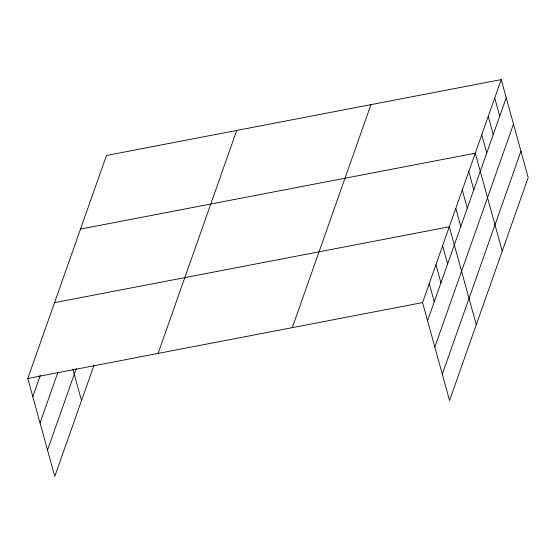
<?xml version="1.0" encoding="UTF-8"?>
<svg xmlns="http://www.w3.org/2000/svg" width="556" height="556" viewBox="0 0 556 556"><rect width="100%" height="100%" fill="white"/><g stroke="black" fill="none" stroke-linecap="round" stroke-linejoin="round"><path stroke-width="0.83" d="M93.936 365.382L54.773 476.402L27.8 378.469L106.46 155.471L501.227 79.598L528.2 177.531L449.54 400.528L422.567 302.596L501.227 79.598M32.804 396.63L40.324 375.3M40.053 422.949L57.88 372.409M47.524 450.075L76.242 368.656M158.071 353.435L236.731 130.438M292.296 327.637L370.956 104.639M427.564 320.756L506.224 97.759M434.82 347.083L513.48 124.085M442.291 374.202L520.951 151.204M80.502 229.065L475.269 153.192L502.242 251.117M54.544 302.652L449.311 226.778L476.283 324.704M27.8 378.469L422.567 302.596M494.736 98.002L499.74 116.155M488.244 116.399L493.248 134.552M481.76 134.795L486.757 152.949M468.777 171.589L473.781 189.742M462.286 189.985L467.29 208.139M455.802 208.382L460.799 226.535M442.625 245.738L447.629 263.891M435.939 264.691L440.936 282.844M429.253 283.643L434.25 301.797M72.906 369.323L81.517 400.577M39.031 376.023L39.49 377.67"/></g></svg>
